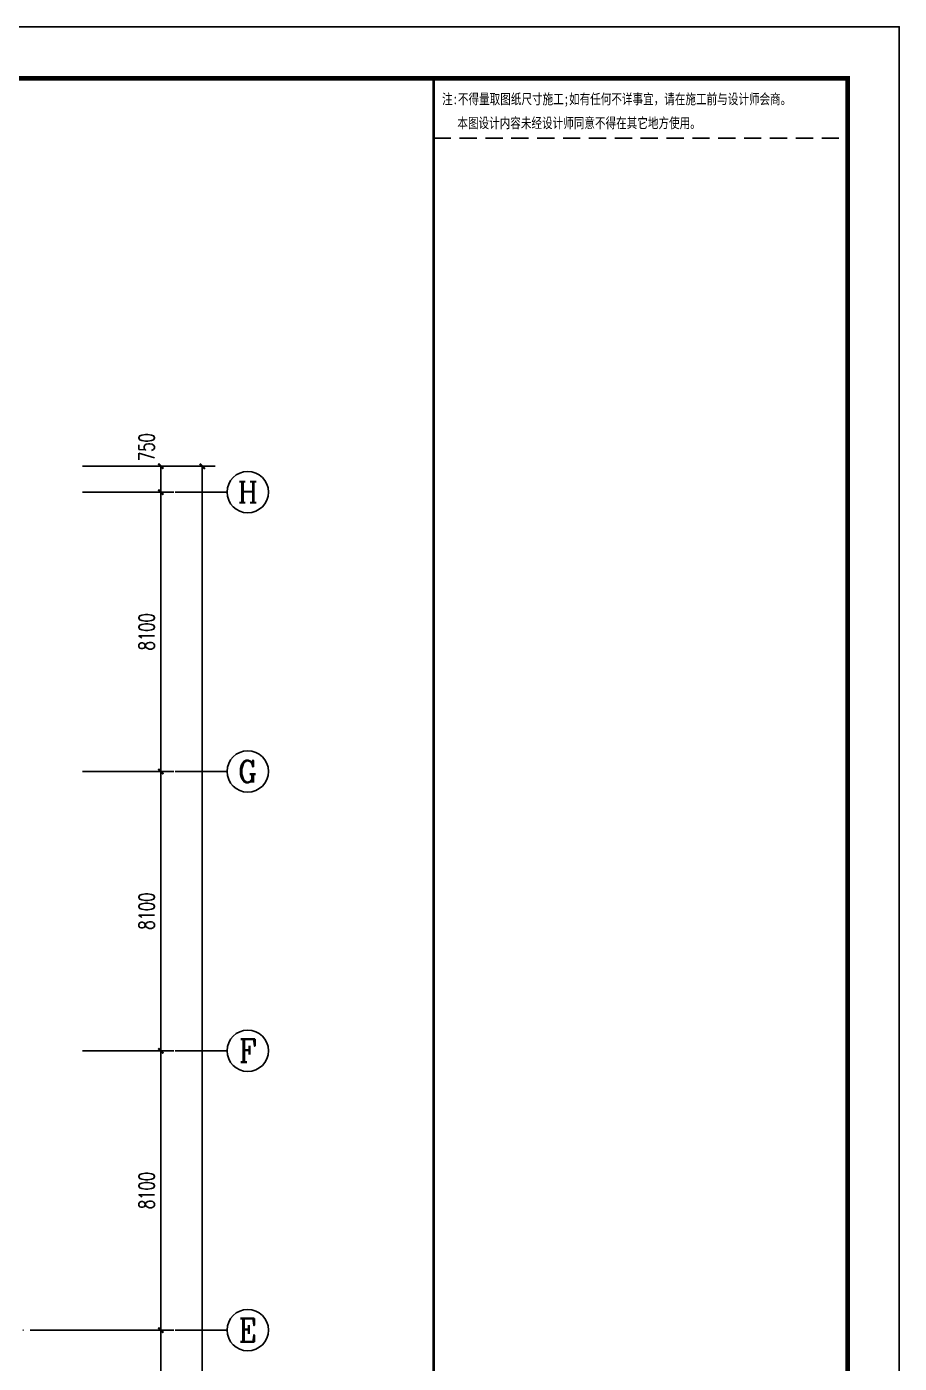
# Model space of a CAD drawing. Extents: x -18502 to 259858, y -468734 to 127958.
# Drawn here: x 82347 to 107648, y -272973 to -234218 of the extents above; entities that cross this region are included whole.
import ezdxf
from ezdxf.enums import TextEntityAlignment as Align

# ---------------------------------------------------------------- set-up
doc = ezdxf.new("R2010")
doc.units = 0
doc.header["$LTSCALE"] = 1000
doc.linetypes.add('参照-TK_A1$0$DASHED', pattern=[0.75, 0.5, -0.25])
doc.linetypes.add('参照-弱电底图$0$DOTE', pattern=[2.42, 2, -0.2, 0.02, -0.2])
doc.layers.get('0').update_dxf_attribs({"linetype": 'CONTINUOUS'})
doc.layers.get('Defpoints').update_dxf_attribs({"linetype": 'CONTINUOUS'})
for name, color, linetype in [('参照-TK_A1$0$TK', 161, 'CONTINUOUS'), ('参照-弱电底图$0$0图框', 161, 'CONTINUOUS'), ('参照-弱电底图$0$AXIS', 3, 'CONTINUOUS'), ('参照-弱电底图$0$AXIS_TEXT', 7, 'CONTINUOUS'), ('参照-弱电底图$0$DOTE', 14, '参照-弱电底图$0$DOTE')]:
    doc.layers.add(name, color=color, linetype=linetype)
doc.styles.add('参照-TK_A1$0$Q1', font='', dxfattribs={"width": 0.8, "height": 450})
doc.styles.add('参照-弱电底图$0$_TCH_AXIS', font='COMPLEX', dxfattribs={"bigfont": 'GBCBIG.shx'})
doc.styles.add('参照-弱电底图$0$_TCH_DIM_T3', font='SIMPLEX', dxfattribs={"width": 0.705882, "bigfont": 'GBCBIG.shx'})
doc.styles.add('参照-弱电底图$0$COMPLEX', font='COMPLEX', dxfattribs={"bigfont": 'AllInOneBig.shx'})
doc.styles.get('参照-TK_A1$0$Q1').set_extended_font_data('SimSun')
doc.dimstyles.new('参照-弱电底图$0$_TCH_ARCH&&150', dxfattribs={"dimtxt": 446.25, "dimasz": 150, "dimexe": 375, "dimexo": 450, "dimgap": 189.375, "dimtad": 1, "dimdec": 0, "dimzin": 0, "dimdsep": 46, "dimtxsty": '参照-弱电底图$0$_TCH_DIM_T3', "dimblk": '参照-弱电底图$0$_ArchTick', "dimcen": 0.09, "dimclrt": 7, "dimazin": 2, "dimtfac": 1, "dimtdec": 0, "dimtix": 1, "dimtmove": 2, "dimatfit": 3, "dimfxl": 100, "dimtolj": 1, "dimtzin": 0, "dimarcsym": 0})

# ---------------------------------------------------------------- blocks, each defined once
blk = doc.blocks.new('参照-弱电底图$0$_ArchTick')
at = {"color": 0, "linetype": 'ByBlock', "const_width": 0.4}
blk.add_lwpolyline([(-0.5, -0.5), (0.5, 0.5)], dxfattribs=at)
blk = doc.blocks.new('*D443')
at = {"layer": 'Defpoints', "color": 0, "transparency": 16777216}
for p in [(83511, -272013), (86237, -272013), (83511, -280113)]:
    blk.add_point(p, dxfattribs=at)
at = {"layer": '参照-弱电底图$0$AXIS', "color": 0, "lineweight": -2, "transparency": 16777216}
for p, q in [((83961, -272013), (86612, -272013)), ((86237, -280113), (86237, -272013)), ((83961, -280113), (86612, -280113))]:
    blk.add_line(p, q, dxfattribs=at)
at = {"layer": '参照-弱电底图$0$AXIS', "color": 0, "lineweight": -2, "transparency": 16777216, "xscale": 150, "yscale": 150, "zscale": 150}
for p, rotation in [((86237, -272013), 90), ((86237, -280113), 270)]:
    blk.add_blockref('参照-弱电底图$0$_ArchTick', p, dxfattribs=dict(at, rotation=rotation))
at = {"layer": '参照-弱电底图$0$AXIS', "color": 7, "transparency": 16777216, "insert": (85824, -276063), "char_height": 446.2, "attachment_point": 5, "rotation": 90, "style": '参照-弱电底图$0$_TCH_DIM_T3'}
blk.add_mtext('\\A1;8100', dxfattribs=at)
blk = doc.blocks.new('*D444')
at = {"layer": 'Defpoints', "color": 0, "transparency": 16777216}
for p in [(83511, -263913), (86237, -263913), (83511, -272013)]:
    blk.add_point(p, dxfattribs=at)
at = {"layer": '参照-弱电底图$0$AXIS', "color": 0, "lineweight": -2, "transparency": 16777216}
for p, q in [((83961, -263913), (86612, -263913)), ((86237, -272013), (86237, -263913)), ((83961, -272013), (86612, -272013))]:
    blk.add_line(p, q, dxfattribs=at)
at = {"layer": '参照-弱电底图$0$AXIS', "color": 0, "lineweight": -2, "transparency": 16777216, "xscale": 150, "yscale": 150, "zscale": 150}
for p, rotation in [((86237, -263913), 90), ((86237, -272013), 270)]:
    blk.add_blockref('参照-弱电底图$0$_ArchTick', p, dxfattribs=dict(at, rotation=rotation))
at = {"layer": '参照-弱电底图$0$AXIS', "color": 7, "transparency": 16777216, "insert": (85824, -267963), "char_height": 446.2, "attachment_point": 5, "rotation": 90, "style": '参照-弱电底图$0$_TCH_DIM_T3'}
blk.add_mtext('\\A1;8100', dxfattribs=at)
blk = doc.blocks.new('*D445')
at = {"layer": 'Defpoints', "color": 0, "transparency": 16777216}
for p in [(83511, -255813), (86237, -255813), (83511, -263913)]:
    blk.add_point(p, dxfattribs=at)
at = {"layer": '参照-弱电底图$0$AXIS', "color": 0, "lineweight": -2, "transparency": 16777216}
for p, q in [((83961, -255813), (86612, -255813)), ((86237, -263913), (86237, -255813)), ((83961, -263913), (86612, -263913))]:
    blk.add_line(p, q, dxfattribs=at)
at = {"layer": '参照-弱电底图$0$AXIS', "color": 0, "lineweight": -2, "transparency": 16777216, "xscale": 150, "yscale": 150, "zscale": 150}
for p, rotation in [((86237, -255813), 90), ((86237, -263913), 270)]:
    blk.add_blockref('参照-弱电底图$0$_ArchTick', p, dxfattribs=dict(at, rotation=rotation))
at = {"layer": '参照-弱电底图$0$AXIS', "color": 7, "transparency": 16777216, "insert": (85824, -259863), "char_height": 446.2, "attachment_point": 5, "rotation": 90, "style": '参照-弱电底图$0$_TCH_DIM_T3'}
blk.add_mtext('\\A1;8100', dxfattribs=at)
blk = doc.blocks.new('*D446')
at = {"layer": 'Defpoints', "color": 0, "transparency": 16777216}
for p in [(83511, -247713), (86237, -247713), (83511, -255813)]:
    blk.add_point(p, dxfattribs=at)
at = {"layer": '参照-弱电底图$0$AXIS', "color": 0, "lineweight": -2, "transparency": 16777216}
for p, q in [((83961, -247713), (86612, -247713)), ((86237, -255813), (86237, -247713)), ((83961, -255813), (86612, -255813))]:
    blk.add_line(p, q, dxfattribs=at)
at = {"layer": '参照-弱电底图$0$AXIS', "color": 0, "lineweight": -2, "transparency": 16777216, "xscale": 150, "yscale": 150, "zscale": 150}
for p, rotation in [((86237, -247713), 90), ((86237, -255813), 270)]:
    blk.add_blockref('参照-弱电底图$0$_ArchTick', p, dxfattribs=dict(at, rotation=rotation))
at = {"layer": '参照-弱电底图$0$AXIS', "color": 7, "transparency": 16777216, "insert": (85824, -251763), "char_height": 446.2, "attachment_point": 5, "rotation": 90, "style": '参照-弱电底图$0$_TCH_DIM_T3'}
blk.add_mtext('\\A1;8100', dxfattribs=at)
blk = doc.blocks.new('*D429')
at = {"layer": 'Defpoints', "color": 0, "transparency": 16777216}
for p in [(83511, -246963), (86237, -246963), (83511, -247713)]:
    blk.add_point(p, dxfattribs=at)
at = {"layer": '参照-弱电底图$0$AXIS', "color": 0, "lineweight": -2, "transparency": 16777216}
for p, q in [((83961, -246963), (86612, -246963)), ((86237, -247713), (86237, -246963)), ((83961, -247713), (86612, -247713))]:
    blk.add_line(p, q, dxfattribs=at)
at = {"layer": '参照-弱电底图$0$AXIS', "color": 0, "lineweight": -2, "transparency": 16777216, "xscale": 150, "yscale": 150, "zscale": 150}
for p, rotation in [((86237, -246963), 90), ((86237, -247713), 270)]:
    blk.add_blockref('参照-弱电底图$0$_ArchTick', p, dxfattribs=dict(at, rotation=rotation))
at = {"layer": '参照-弱电底图$0$AXIS', "color": 7, "transparency": 16777216, "insert": (85824, -246408), "char_height": 446.2, "attachment_point": 5, "rotation": 90, "style": '参照-弱电底图$0$_TCH_DIM_T3'}
blk.add_mtext('\\A1;750', dxfattribs=at)
blk = doc.blocks.new('*D430')
at = {"layer": 'Defpoints', "color": 0, "transparency": 16777216}
for p in [(83511, -246963), (87437, -246963), (83511, -305163)]:
    blk.add_point(p, dxfattribs=at)
at = {"layer": '参照-弱电底图$0$AXIS', "color": 0, "lineweight": -2, "transparency": 16777216}
for p, q in [((83961, -246963), (87812, -246963)), ((87437, -305163), (87437, -246963)), ((83961, -305163), (87812, -305163))]:
    blk.add_line(p, q, dxfattribs=at)
at = {"layer": '参照-弱电底图$0$AXIS', "color": 0, "lineweight": -2, "transparency": 16777216, "xscale": 150, "yscale": 150, "zscale": 150}
for p, rotation in [((87437, -246963), 90), ((87437, -305163), 270)]:
    blk.add_blockref('参照-弱电底图$0$_ArchTick', p, dxfattribs=dict(at, rotation=rotation))
at = {"layer": '参照-弱电底图$0$AXIS', "color": 7, "transparency": 16777216, "insert": (87024, -276063), "char_height": 446.2, "attachment_point": 5, "rotation": 90, "style": '参照-弱电底图$0$_TCH_DIM_T3'}
blk.add_mtext('\\A1;58200', dxfattribs=at)
blk = doc.blocks.new('参照-弱电底图$0$_AXISO')
at = {"color": 0}
blk.add_circle((0, 0), 0.5, dxfattribs=at)
at = {"layer": '参照-弱电底图$0$AXIS_TEXT', "color": 0, "style": '参照-弱电底图$0$COMPLEX', "width": 1.041667}
blk.add_attdef('A', text='', height=0.56, dxfattribs=at).set_placement((-0.25, -0.28), (0.25, -0.28), align=Align.FIT)

msp = doc.modelspace()

# ---------------------------------------------------------------- linework, layer by layer
at = {"layer": '参照-TK_A1$0$TK'}
for p, q in [((-18502.3, -234218.6), (107647.7, -234218.6)), ((107647.7, -234218.6), (107647.7, -323318.6))]:
    msp.add_line(p, q, dxfattribs=at)
at = {"layer": '参照-TK_A1$0$TK', "linetype": '参照-TK_A1$0$DASHED'}
msp.add_line((94147.7, -237453.3), (106147.7, -237453.3), dxfattribs=at)
at = {"layer": '参照-TK_A1$0$TK', "const_width": 135}
msp.add_lwpolyline([(106147.7, -235718.6), (106147.7, -321818.6), (-14752.3, -321818.6), (-14752.3, -235718.6)], close=True, dxfattribs=at)
at = {"layer": '参照-TK_A1$0$TK', "const_width": 75}
msp.add_lwpolyline([(94147.7, -235718.6), (94147.7, -321818.6)], dxfattribs=at)
at = {"layer": '参照-弱电底图$0$0图框'}
msp.add_lwpolyline([(-18502.3, -234218.5), (107647.7, -234218.5), (107647.7, -323318.5), (-18502.3, -323318.5)], close=True, dxfattribs=at)
at = {"layer": '参照-弱电底图$0$AXIS', "color": 8}
for p, q in [((86655.2, -247712.7), (88155.2, -247712.7)), ((86655.2, -255812.7), (88155.2, -255812.7)), ((86655.2, -263912.7), (88155.2, -263912.7)), ((86655.2, -272012.7), (88155.2, -272012.7))]:
    msp.add_line(p, q, dxfattribs=at)
at = {"layer": '参照-弱电底图$0$DOTE', "color": 8}
msp.add_line((-4670.9, -272012.7), (85036.6, -272012.7), dxfattribs=at)

# ---------------------------------------------------------------- block references
at = {"layer": '参照-弱电底图$0$AXIS', "color": 8}
ref = msp.add_blockref('参照-弱电底图$0$_AXISO', (88755.2, -247712.7), dxfattribs=dict(at, xscale=1200, yscale=1200, zscale=1200))
ref.add_attrib('A', 'H', dxfattribs={"layer": '参照-弱电底图$0$AXIS_TEXT', "height": 608.3, "style": '参照-弱电底图$0$_TCH_AXIS'}).set_placement((88465.6, -248016.8), (89044.9, -248016.8), align=Align.FIT)
ref = msp.add_blockref('参照-弱电底图$0$_AXISO', (88755.2, -255812.7), dxfattribs=dict(at, xscale=1200, yscale=1200, zscale=1200))
ref.add_attrib('A', 'G', dxfattribs={"layer": '参照-弱电底图$0$AXIS_TEXT', "height": 637.8, "style": '参照-弱电底图$0$_TCH_AXIS'}).set_placement((88481.9, -256131.5), (89028.6, -256131.5), align=Align.FIT)
ref = msp.add_blockref('参照-弱电底图$0$_AXISO', (88755.2, -263912.7), dxfattribs=dict(at, xscale=1200, yscale=1200, zscale=1200))
ref.add_attrib('A', 'F', dxfattribs={"layer": '参照-弱电底图$0$AXIS_TEXT', "height": 668.2, "style": '参照-弱电底图$0$_TCH_AXIS'}).set_placement((88500.7, -264246.7), (89009.8, -264246.7), align=Align.FIT)
ref = msp.add_blockref('参照-弱电底图$0$_AXISO', (88755.2, -272012.7), dxfattribs=dict(at, xscale=1200, yscale=1200, zscale=1200))
ref.add_attrib('A', 'E', dxfattribs={"layer": '参照-弱电底图$0$AXIS_TEXT', "height": 668.2, "style": '参照-弱电底图$0$_TCH_AXIS'}).set_placement((88500.7, -272346.7), (89009.8, -272346.7), align=Align.FIT)

# ---------------------------------------------------------------- texts
at = {"layer": '参照-TK_A1$0$TK', "style": '参照-TK_A1$0$Q1', "width": 0.75}
for s, p in [('注:不得量取图纸尺寸施工;如有任何不详事宜，请在施工前与设计师会商。', (94389.1, -236463.9)), ('  本图设计内容未经设计师同意不得在其它地方使用。', (94527.9, -237157.5))]:
    msp.add_text(s, height=300, dxfattribs=at).set_placement(p)

# ---------------------------------------------------------------- dimensions: what is measured, and where the dimension line sits
at = {"layer": '参照-弱电底图$0$AXIS', "color": 8}
dim = msp.add_linear_dim(base=(86236.6, -246962.7), p1=(83511.3, -247712.7), p2=(83511.3, -246962.7), angle=90, dimstyle='参照-弱电底图$0$_TCH_ARCH&&150', dxfattribs=at)
dim.commit()
dim.dimension.update_dxf_attribs({"geometry": '*D429', "text_midpoint": (85824.1, -246407.7), "dimtype": 161})
for p1, p2, distance, picture, middle in [((83511.3, -305162.7), (83511.3, -246962.7), -3925.3, '*D430', (87024.1, -276062.7)), ((83511.3, -255812.7), (83511.3, -247712.7), -2725.3, '*D446', (85824.1, -251762.7)), ((83511.3, -263912.7), (83511.3, -255812.7), -2725.3, '*D445', (85824.1, -259862.7)), ((83511.3, -272012.7), (83511.3, -263912.7), -2725.3, '*D444', (85824.1, -267962.7)), ((83511.3, -280112.7), (83511.3, -272012.7), -2725.3, '*D443', (85824.1, -276062.7))]:
    dim = msp.add_aligned_dim(p1=p1, p2=p2, distance=distance, dimstyle='参照-弱电底图$0$_TCH_ARCH&&150', dxfattribs=at)
    dim.commit()
    dim.dimension.update_dxf_attribs({"geometry": picture, "text_midpoint": middle})

doc.saveas('drawing.dxf')
